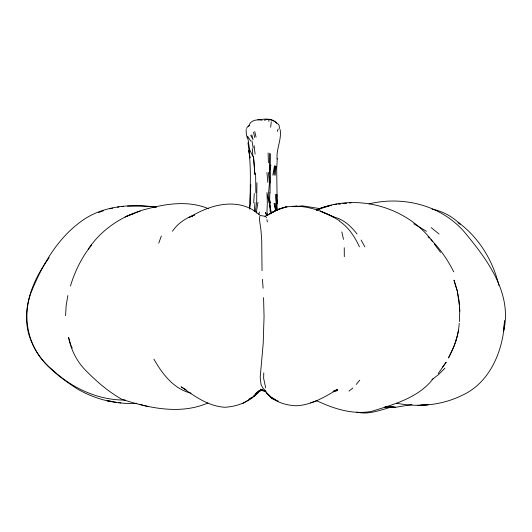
<?xml version="1.0" encoding="UTF-8"?>
<svg xmlns="http://www.w3.org/2000/svg" width="532" height="532" viewBox="0 0 532 532"><rect width="100%" height="100%" fill="white"/><g stroke="black" fill="none" stroke-linecap="round" stroke-linejoin="round"><path stroke-width="0.8" d="M270.023 192.956C270.416 179.716 269.212 166.503 269.431 153.249M276.687 167.267L277.165 203.982L276.46 194.32L277.252 210.226M270.396 153.761L270.057 183.194M263.779 372.846L263.626 378.245L265.681 387.894M250.811 184.85L249.548 208.358M269.864 192.757L269.525 202.606L270.276 212.095M459.369 321.627L459.741 311.799L459.389 306.332M276.84 166.902L277.238 158.589M65.576 315.695L66.154 305.508L67.857 295.559M253.698 202.798L254.276 193.562M276.886 197L277.039 194.639M254.256 211.703L254.948 202.685M277.112 159.081C276.135 148.987 281.913 139.344 280.111 129.462M271.234 121.808L270.708 127.195M275.184 175.267L276.035 166.217M459.209 323.237C458.557 335.512 454.308 347.29 448.443 357.996L454.035 346.186L456.675 338.538L456.084 340.493L458.418 331.044M256.198 213.292L257.967 202.34M249.641 209.116L250.492 202.825M274.1 175.154L275.337 165.931L272.869 175.121L274.492 165.671M255.293 211.696L256.67 202.346L256.923 182.789M246.13 129.502L246.303 134.051L247.26 138.14M269.465 173.093L269.751 171.477M270.03 169.861L270.881 165.013M259.789 216.351L259.496 219.816L260.919 229.797L261.724 240.291L262.03 270.695M258.878 214.376L259.417 212.002M70.457 285.957C74.959 271.187 81.862 257.023 91.637 245.006M248.763 126.403C250.08 120.119 256.657 119.221 262.116 120.212M158.749 243.097L161.349 235.995M277.292 131.417L278.229 128.944M246.555 128.485L247.486 126.776L249.688 125.253M49.217 257.734C31.481 281.521 18.687 314.246 32.053 343.007M88.219 249.162C102.137 228.461 124.009 214.482 148.082 208.657C167.653 203.377 189.379 200.611 208.577 208.75M442.378 367.346L446.215 362.166L438.162 373.63M172.448 231.24C177.715 223.407 185.761 218.027 194.572 214.921L190.596 216.863C211.044 203.896 240.504 196.754 260.088 215.44L265.654 216.391L266.492 217.821M356.234 384.423L359.738 380.167M433.374 378.372C418.731 397.936 393.64 404.426 371.456 411.416C352.364 414.913 333.165 408.556 316.101 400.416M259.802 390.747L256.643 394.086L253.219 396.426M186.173 389.83L181.113 386.837C194.366 396.014 207.906 406.149 224.67 407.259C237.757 406.621 250.705 401.447 259.024 391.027L262.549 389.796M444.918 368.204L438.707 374.448L431.977 379.649M259.909 390.807L253.977 396.32L250.486 398.421M348.985 391.12L352.916 387.954M254.269 395.502L256.823 393.64M259.995 390.741L255.141 394.205L260.015 390.727M256.371 392.816L260.421 389.989M242.918 403.356L252.614 397.504M269.751 213.944L275.377 210.566L286.974 206.582L277.87 209.542L269.751 213.944C291.07 199.028 319.779 208.212 339.768 220.926M256.364 392.915L261.052 390.342M277.87 209.542L264.989 216.338L265.654 216.391M258.838 391.565L261.332 390.295M207.999 402.917C180.68 414.973 148.92 408.164 121.688 399.233C108.92 391.991 97.476 382.275 87.148 371.875C77.426 362.644 71.089 350.415 68.528 337.301L70.909 345.162M249.043 399.027L252.554 397.391L251.077 397.983M316.374 209.941L321.634 207.786L331.336 205.186L316.374 209.941C356.626 192.717 406.687 206.622 432.789 241.661M133.279 213.698L125.067 216.91L140.215 211.064M333.597 390.967L337.488 389.451C324.706 396.978 311.493 405.045 296.257 405.776C285.112 405.304 273.548 401.687 266.419 392.596L272.869 398.847L278.203 401.055M258.545 391.113L260.866 390.229M98.307 212.614L103.56 210.685M316.932 210.007L320.59 208.677M310.615 402.824L317.391 400.636M261.079 390.129L259.962 390.515L262.968 390.388M189.053 217.269L192.777 215.999M393.028 406.628C381.245 409.58 369.195 415.173 356.846 412.101M264.244 120.205C269.624 118.151 275.47 121.07 279.014 125.053L279.566 128.531M109.632 208.81L112.724 208.138M411.987 404.593L395.622 407.286L384.649 407.06M333.012 391.492L337.66 390.555L334.156 391.027M368.989 203.876C402.97 195.763 440.895 205 464.197 231.792C487.086 259.264 512.742 293.358 503.558 331.356L504.549 320.763C503.385 349.989 490.438 382.275 462.434 395.19C442.079 405.278 418.77 407.532 396.613 403.229M261.126 389.883L262.549 389.663M295.021 206.722L302.482 205.844L320.197 208.664M336.683 204.175L333.624 204.561L336.789 204.248M338.206 203.975L340.493 203.69M292.647 206.609L297.055 206.177L292.154 206.655M117.373 207.134L118.929 206.981M122.041 206.675L123.597 206.522M283.164 207.533L284.746 207.38M339.163 204.022L340.739 203.862M344.696 203.477L346.272 203.324M259.603 390.335L261.132 390.189M342.887 203.47L346.139 203.224M349.391 202.985L351.02 202.858M420.446 405.191L428.127 404.686L417.421 405.351M257.834 119.747C264.204 119.294 272.105 117.406 276.667 123.278M136.837 403.289C115.983 404.639 94.763 399.239 76.808 388.619C59.092 376.935 41.27 363.728 32.346 343.765M127.48 206.143L141.286 206.024L156.468 207.008M125.313 400.077C97.822 400.25 71.734 388.041 51.996 369.348C29.22 351.492 21.174 319.34 31.102 292.447C41.543 266.572 56.013 240.73 78.47 223.44C100.222 205.804 129.482 203.57 156.242 207.094M385.7 406.707L395.622 407.286L385.607 406.727M116.069 402.192L107.118 400.729L113.516 401.66M118.41 402.471L120.757 402.751M119.115 402.471L120.717 402.704M432.057 209.069C442.604 211.244 452.439 216.491 460.094 224.078M139.949 404.453L148.115 406.561M332.959 216.943C343.16 218.685 350.861 226.167 357.052 233.96M191.021 393.161C173.678 389.058 162.313 373.89 153.941 359.213M261.165 390.242L266.412 392.018L264.79 390.621M260.806 389.145L265.641 391.146L262.828 387.928L261.046 384.596L260.181 377.461L263.187 343.659L264.058 316.666L263.573 297.607M275.436 399.472L271.001 397.417L272.869 398.847L267.29 394.052L264.703 390.242M413.81 223.779L426.451 231.274M339.689 221.352C348.812 227.437 354.891 237.066 359.439 246.841M431.186 227.603L439.06 234.02M459.921 223.999L458.099 222.329C478.813 237.265 492.978 260.727 498.883 285.385M428.027 236.713L429.364 238.103M430.907 239.719C440.33 248.996 447.824 260.055 453.723 271.852M434.378 244.095L440.523 252.354M250.838 141.16L247.553 136.192L249.561 149.273L252.946 156.767L252.288 148.594M250.705 135.281L253.033 139.53L251.796 134.756M361.122 240.032L364.839 246.901M267.277 215.739L265.468 212.261L266.472 215.4M71.241 345.88L72.252 348.034M268.002 215.161L266.964 212.049L267.343 202.439L266.971 192.591L268.873 202.493L268.62 192.564L269.471 182.569L268.327 172.468M457.134 290.838L453.976 280.158L457.181 290.306L459.063 300.68L459.834 311.114M275.909 210.2L274.14 203.43L275.629 210.745M254.728 131.564L256.052 137.13M341.823 231.932L343.512 239.367M253.518 132.155L254.728 137.482M266.911 219.59L267.383 221.877M269.471 199.241L270.209 203.211L269.425 198.336M457.36 291.603L459.289 304.77M251.969 140.741L253.192 148.042M269.451 202.792L271.001 212.142L269.584 202.699M275.277 203.537L276.161 210.027M254.097 145.662L255.094 154.081M275.27 194.22L276.879 210.1M269.498 201.482L269.671 203.084L269.458 199.001M266.918 172.514L267.855 182.489M247.959 142.682L250.013 157.991L248.83 150.376C251.224 167.873 250.047 185.422 250.18 202.998M262.449 279.3L263.094 288.224M268.793 119.407L268.886 121.456M268.095 152.97L268.407 162.699M255.885 192.75L255.586 173.233M344.244 247.706L344.31 256.697M257.461 393.175L253.777 396.34L258.133 392.616L257.461 393.175M325.724 213.392L320.271 211.091L334.502 217.322L325.724 213.392M254.289 165.126L253.432 156.302L254.848 174.443L254.289 165.126"/></g></svg>
